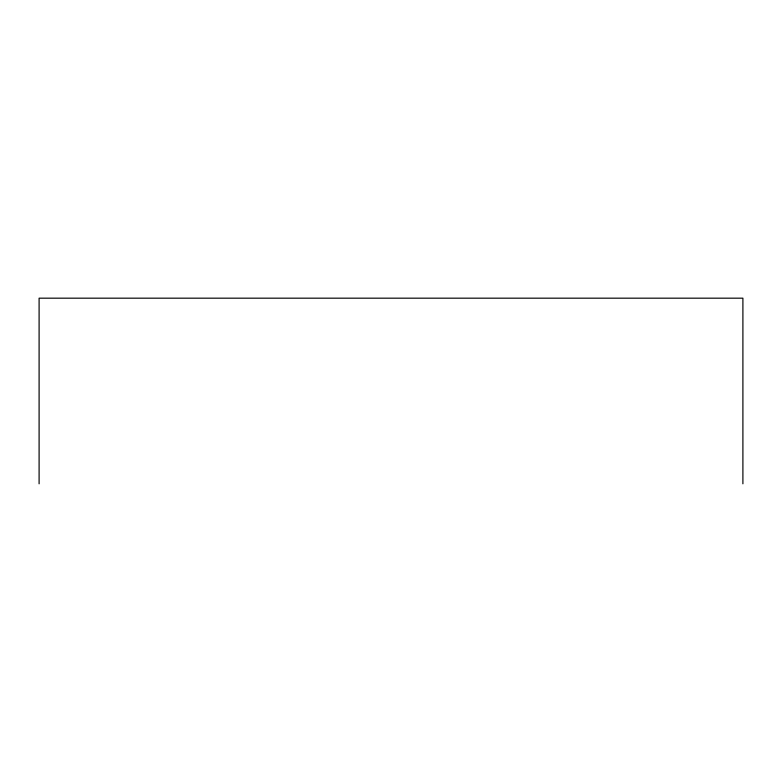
<?xml version="1.0" encoding="UTF-8"?>
<svg xmlns="http://www.w3.org/2000/svg" width="782" height="782" viewBox="0 0 782 782"><rect width="100%" height="100%" fill="white"/><g stroke="black" fill="none" stroke-linecap="round" stroke-linejoin="round"><path stroke-width="1.17" d="M742.9 483.823L742.9 298.177L39.1 298.177L39.1 483.823"/></g></svg>
